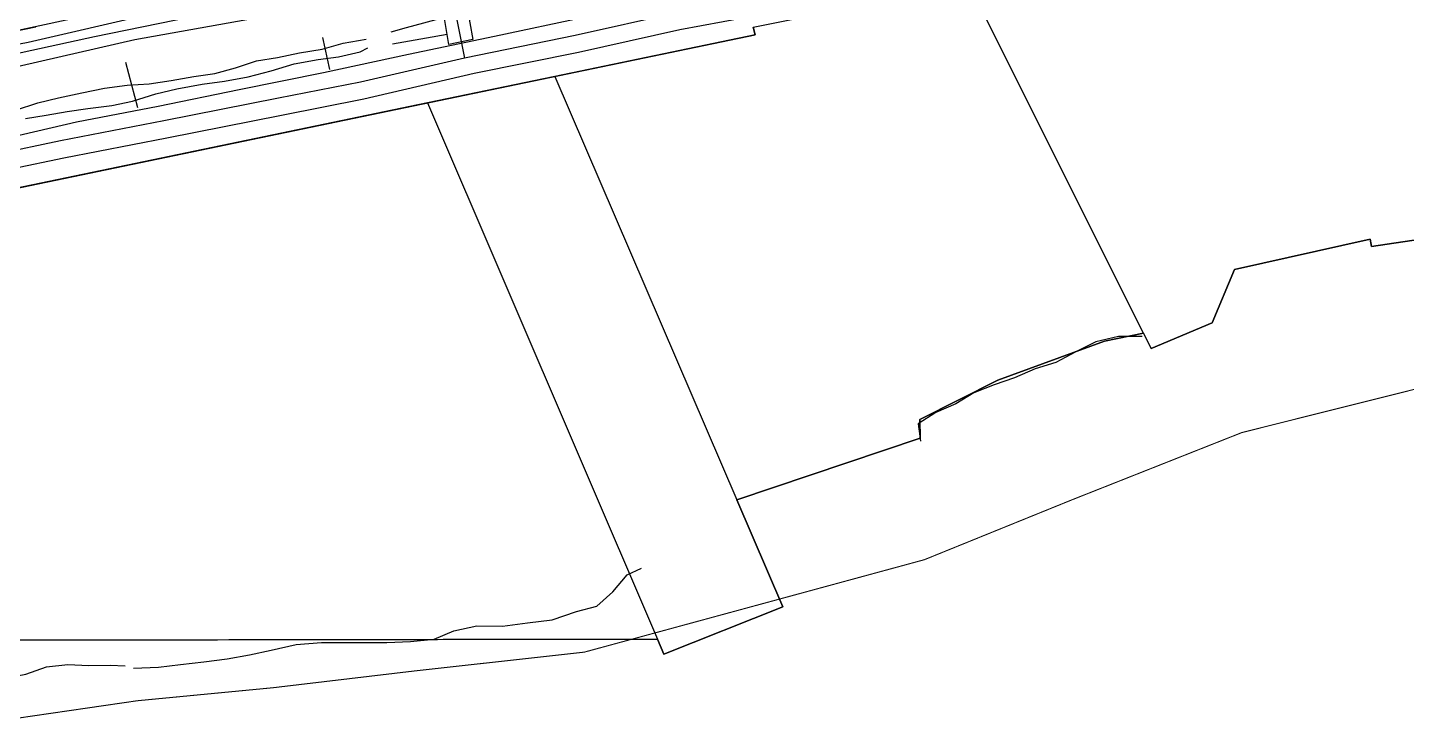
# Model space of a CAD drawing. Extents: x 201512 to 203323, y 4836571 to 4838029.
# Drawn here: x 201946.7 to 202280.8, y 4836580 to 4836747.8 of the extents above; entities that cross this region are included whole.
import ezdxf

# ---------------------------------------------------------------- set-up
doc = ezdxf.new("R2010")
doc.units = 0
doc.header["$LTSCALE"] = 1.5
doc.header["$MEASUREMENT"] = 0
for name, color, linetype in [('CD-MALHA-LOTES', 40, 'CONTINUOUS'), ('HD-CANAIS', 7, 'CONTINUOUS'), ('HD-CURSO-PERENE', 170, 'CONTINUOUS'), ('HD-VALAS-DRENOS', 170, 'CONTINUOUS'), ('LM-LIM-SETOR-FISCAL', 7, 'CONTINUOUS'), ('RU-QUADRAS', 6, 'CONTINUOUS'), ('SV-EIXO-RUA-N-PAV', 6, 'CONTINUOUS'), ('SV-EIXO-RUA-PAV', 20, 'CONTINUOUS'), ('SV-ESTIVAS', 7, 'CONTINUOUS'), ('SV-PONTE-BUEIRO', 249, 'CONTINUOUS'), ('SV-RUA-NAO-PAV-S-GUIA-C-GUIA', 7, 'CONTINUOUS'), ('SV-RUA-PAVIM-S-GUIA-C-GUIA', 7, 'CONTINUOUS')]:
    doc.layers.add(name, color=color, linetype=linetype)
doc.linetypes.add('Limite', pattern='A,20,-3,[130,ltypeshp.shx,S=6.35,R=0,X=0,Y=0],-3,20', length=46)

msp = doc.modelspace()

# ---------------------------------------------------------------- linework, layer by layer
at = {"layer": 'CD-MALHA-LOTES', "linetype": 'Continuous'}
for p, q in [((202217.06, 4836673.8), (202174.78, 4836758.29)), ((201944.01, 4836746.98), (201948.67, 4836747.98)), ((202122.47, 4836747.89), (202122.98, 4836746.02)), ((202122.98, 4836746.02), (202074.42, 4836735.94)), ((202074.42, 4836735.94), (202043.55, 4836729.53)), ((202074.42, 4836735.94), (202118.54, 4836633.38)), ((202043.55, 4836729.53), (201852.02, 4836689.77)), ((202043.55, 4836729.53), (202099.28, 4836599.67)), ((202239.09, 4836689.16), (202272.01, 4836696.55)), ((202272.01, 4836696.55), (202272.31, 4836694.74)), ((202272.31, 4836694.74), (202285.84, 4836696.79)), ((202233.66, 4836676.31), (202239.09, 4836689.16)), ((202207.62, 4836671.87), (202217.06, 4836673.8)), ((202217.06, 4836673.8), (202218.93, 4836670.05)), ((202218.93, 4836670.05), (202233.66, 4836676.31)), ((202181.73, 4836662.4), (202207.62, 4836671.87)), ((202162.86, 4836652.84), (202181.73, 4836662.4)), ((202162.98, 4836648.35), (202162.86, 4836652.84)), ((202118.54, 4836633.38), (202162.98, 4836648.35)), ((202129.68, 4836607.48), (202118.54, 4836633.38)), ((202100.84, 4836596.05), (202129.68, 4836607.48)), ((201870.55, 4836599.31), (202099.28, 4836599.67)), ((202099.28, 4836599.67), (202100.84, 4836596.05))]:
    msp.add_line(p, q, dxfattribs=at)
at = {"layer": 'HD-CANAIS'}
for points in [[(201943.766161, 4836727.737528), (201949.148056, 4836729.543021), (201954.152447, 4836730.715846), (201959.81038, 4836731.959033), (201965.361989, 4836733.057089), (201970.848627, 4836733.808214), (201976.166118, 4836734.117162), (201981.507223, 4836734.974842), (201986.952507, 4836735.927769), (201992.03746, 4836736.647106), (201997.100381, 4836738.017208), (202002.12624, 4836739.688881), (202007.215488, 4836740.507988), (202012.569474, 4836741.664978), (202018.062553, 4836742.565757), (202023.127621, 4836743.985744), (202028.747152, 4836744.971864)], [(201946.181691, 4836725.728797), (201951.220997, 4836726.550166), (201956.312391, 4836727.419157), (201961.29746, 4836728.143019), (201967.135841, 4836728.928193), (201972.083849, 4836729.953626), (201977.765398, 4836731.745546), (201982.821878, 4836732.965994), (201989.024882, 4836734.084527), (201994.359547, 4836734.792554), (202000.15872, 4836735.829415), (202005.677561, 4836737.328812), (202011.304874, 4836739.023225), (202017.054104, 4836740.062348), (202022.03488, 4836740.68644), (202027.241187, 4836741.900101), (202029.145163, 4836742.882521)]]:
    msp.add_lwpolyline(points, dxfattribs=at)
at = {"layer": 'HD-CURSO-PERENE'}
for points in [[(202216.721429, 4836672.931648), (202211.02386, 4836672.996879), (202205.534226, 4836671.662724), (202200.650305, 4836669.281776), (202195.817794, 4836666.651026), (202190.779071, 4836665.119532), (202185.794055, 4836662.938061), (202180.85614, 4836661.257112), (202175.969636, 4836659.32636), (202171.587174, 4836656.648336), (202166.701531, 4836654.567519), (202162.419591, 4836651.790063), (202163.043394, 4836647.591902)], [(201972.360951, 4836592.614814), (201978.393841, 4836592.866828), (201983.726359, 4836593.52497), (201989.408473, 4836594.167276), (201995.044938, 4836594.911614), (202000.440279, 4836595.866803), (202005.692234, 4836596.978432), (202011.756146, 4836598.353177), (202017.881299, 4836598.825469), (202023.188055, 4836598.884993), (202028.390633, 4836598.849271), (202033.745184, 4836598.856647), (202039.460065, 4836599.097612), (202045.187827, 4836599.637887), (202049.981151, 4836601.71995), (202055.534906, 4836602.867891), (202061.78627, 4836602.784664), (202067.776624, 4836603.612938), (202073.764832, 4836604.391326), (202079.654737, 4836606.373737), (202084.565684, 4836607.700741), (202088.515865, 4836611.120528), (202091.946738, 4836615.263587), (202095.427536, 4836616.835577)], [(201863.770692, 4836592.11081), (201869.155864, 4836591.666961), (201874.197881, 4836591.388601), (201879.691525, 4836591.139766), (201885.334996, 4836590.884146), (201890.828639, 4836590.635311), (201896.522052, 4836590.377428), (201902.213318, 4836590.069661), (201907.917464, 4836590.061202), (201913.503422, 4836591.957416), (201918.508378, 4836591.980627), (201924.165295, 4836590.874702), (201929.654645, 4836590.526098), (201935.204671, 4836590.424656), (201940.796053, 4836590.121412), (201946.297719, 4836591.221731), (201951.275783, 4836592.945551), (201956.456327, 4836593.560594), (201961.550433, 4836593.329857), (201966.707363, 4836593.396167), (201970.303202, 4836593.233293)]]:
    msp.add_lwpolyline(points, dxfattribs=at)
at = {"layer": 'HD-VALAS-DRENOS'}
for points in [[(202047.677982, 4836750.185727), (202038.449034, 4836747.690186), (202034.666002, 4836746.690901)], [(202035.117427, 4836743.834841), (202043.348795, 4836745.269039), (202048.324481, 4836746.202191)]]:
    msp.add_lwpolyline(points, dxfattribs=at)
at = {"layer": 'LM-LIM-SETOR-FISCAL', "linetype": 'Limite', "ltscale": 0.1}
msp.add_lwpolyline([(202616.79512, 4836721.720646, 0.25, 0.25, 0), (202567.373375, 4836710.520196, 0.25, 0.25, 0), (202521.848819, 4836699.70248, 0.25, 0.25, 0), (202466.780812, 4836688.819406, 0.25, 0.25, 0), (202425.609312, 4836678.609329, 0.25, 0.25, 0), (202365.217299, 4836673.559665, 0.25, 0.25, 0), (202318.392505, 4836669.113027, 0.25, 0.25, 0), (202240.908746, 4836649.708892, 0.25, 0.25, 0), (202199.796385, 4836633.443966, 0.25, 0.25, 0), (202163.960361, 4836618.913708, 0.25, 0.25, 0), (202081.557274, 4836596.528153, 0.25, 0.25, 0), (202040.460436, 4836591.976053, 0.25, 0.25, 0), (202006.204334, 4836587.91941, 0.25, 0.25, 0), (201973.300447, 4836584.764242, 0.25, 0.25, 0), (201941.404197, 4836580.12433, 0.25, 0.25, 0)], format="xyseb", dxfattribs=at)
at = {"layer": 'RU-QUADRAS', "color": 6, "linetype": 'Continuous'}
msp.add_lwpolyline([(201852.02, 4836689.77), (202122.98, 4836746.02), (202122.47, 4836747.89, 0.0024895355), (202510.79, 4836826.96), (202514.23, 4836824.32), (202525.61, 4836829.67), (202527.16, 4836828.32), (202635.81, 4836851.48)], format="xyb", dxfattribs=at)
msp.add_lwpolyline([(201873.28, 4836731.8), (201884.18, 4836761.64), (201894.55, 4836788.19), (202032.54, 4836817.85), (202042.12, 4836768.11)], close=True, dxfattribs=at)
msp.add_lwpolyline([(202285.84, 4836696.79), (202272.31, 4836694.74), (202272.01, 4836696.55), (202239.09, 4836689.16), (202233.66, 4836676.31), (202218.93, 4836670.05), (202217.06, 4836673.8), (202207.62, 4836671.87), (202181.73, 4836662.4), (202162.86, 4836652.84), (202162.98, 4836648.35), (202118.54, 4836633.38), (202129.68, 4836607.48), (202100.84, 4836596.05), (202099.28, 4836599.67), (201787.61, 4836599.18)], dxfattribs=at)
at = {"layer": 'SV-EIXO-RUA-N-PAV'}
for points in [[(201861.402736, 4836723.317793), (201867.607054, 4836723.56249), (201878.115253, 4836725.983593), (201884.574692, 4836729.213313), (201923.604009, 4836737.082032), (201962.907822, 4836745.613093), (202017.902692, 4836756.886279), (202047.761402, 4836764.198616), (202072.745221, 4836768.768827), (202117.380947, 4836777.299887), (202164.301777, 4836785.526267)], [(202047.761402, 4836764.198616), (202052.552695, 4836740.371748)]]:
    msp.add_lwpolyline(points, dxfattribs=at)
at = {"layer": 'SV-EIXO-RUA-PAV'}
for p, q in [((202103.990391, 4836751.366173), (202079.361617, 4836745.877786)), ((202079.361617, 4836745.877786), (202052.552695, 4836740.371748)), ((202052.552695, 4836740.371748), (202027.374823, 4836734.585055)), ((202027.374823, 4836734.585055), (202007.438599, 4836730.651723)), ((202007.438599, 4836730.651723), (201979.686785, 4836725.162672)), ((201979.686785, 4836725.162672), (201954.691885, 4836720.342653)), ((201954.691885, 4836720.342653), (201929.874792, 4836715.113175))]:
    msp.add_line(p, q, dxfattribs=at)
at = {"layer": 'SV-ESTIVAS'}
for points in [[(202019.899794, 4836737.584294), (202018.232719, 4836745.357047)], [(201973.413532, 4836728.293971), (201970.485474, 4836739.322693)]]:
    msp.add_lwpolyline(points, dxfattribs=at)
at = {"layer": 'SV-PONTE-BUEIRO'}
msp.add_lwpolyline([(202054.590087, 4836744.859829), (202048.734532, 4836743.675576), (202046.756957, 4836755.860816), (202052.41489, 4836757.104003)], close=True, dxfattribs=at)
at = {"layer": 'SV-RUA-NAO-PAV-S-GUIA-C-GUIA'}
for points in [[(201908.564162, 4836736.881232), (201946.852281, 4836744.214692), (201976.535418, 4836751.084669), (202008.521094, 4836758.526499), (202041.943596, 4836765.628531), (202043.16984, 4836766.198764), (202044.357241, 4836768.746972), (202044.357537, 4836771.048389), (202034.783262, 4836817.207446), (202032.923024, 4836818.742019), (202029.506288, 4836819.020779), (202023.56866, 4836818.312242), (201895.72087, 4836791.86772)], [(202002.043776, 4836750.037387), (201972.631277, 4836744.781248), (201912.742613, 4836731.114823)]]:
    msp.add_lwpolyline(points, dxfattribs=at)
at = {"layer": 'SV-RUA-PAVIM-S-GUIA-C-GUIA'}
for points in [[(201938.693183, 4836720.320048), (201958.558774, 4836724.968249), (201978.285836, 4836728.723047), (201997.975838, 4836732.779417), (202018.419267, 4836736.901623), (202038.977608, 4836741.3685), (202059.831308, 4836745.722034), (202081.89865, 4836750.370471), (202100.016827, 4836753.948233), (202120.555847, 4836757.966146), (202140.193759, 4836761.974893), (202163.863809, 4836765.852436), (202183.511889, 4836769.942612), (202197.458162, 4836772.660817), (202228.803415, 4836779.505477), (202268.737529, 4836787.553161), (202297.887387, 4836793.784125), (202312.614965, 4836796.425316), (202318.393087, 4836797.666569)], [(201930.637683, 4836711.038378), (201955.43196, 4836716.263048), (201980.408832, 4836721.07959), (202008.166874, 4836726.569873), (202028.152236, 4836730.5129), (202054.891547, 4836736.749076), (202080.128864, 4836741.803732), (202104.734106, 4836747.286874), (202120.47065, 4836750.172799), (202154.794174, 4836757.06509), (202179.331791, 4836761.394817), (202183.484474, 4836762.25014), (202196.852437, 4836765.003522), (202218.165911, 4836769.535826), (202233.139911, 4836772.778805), (202252.109505, 4836776.446387), (202273.771646, 4836781.180916), (202288.548049, 4836784.0225), (202305.720602, 4836787.328937), (202318.393022, 4836790.212448)]]:
    msp.add_lwpolyline(points, dxfattribs=at)

doc.saveas('drawing.dxf')
